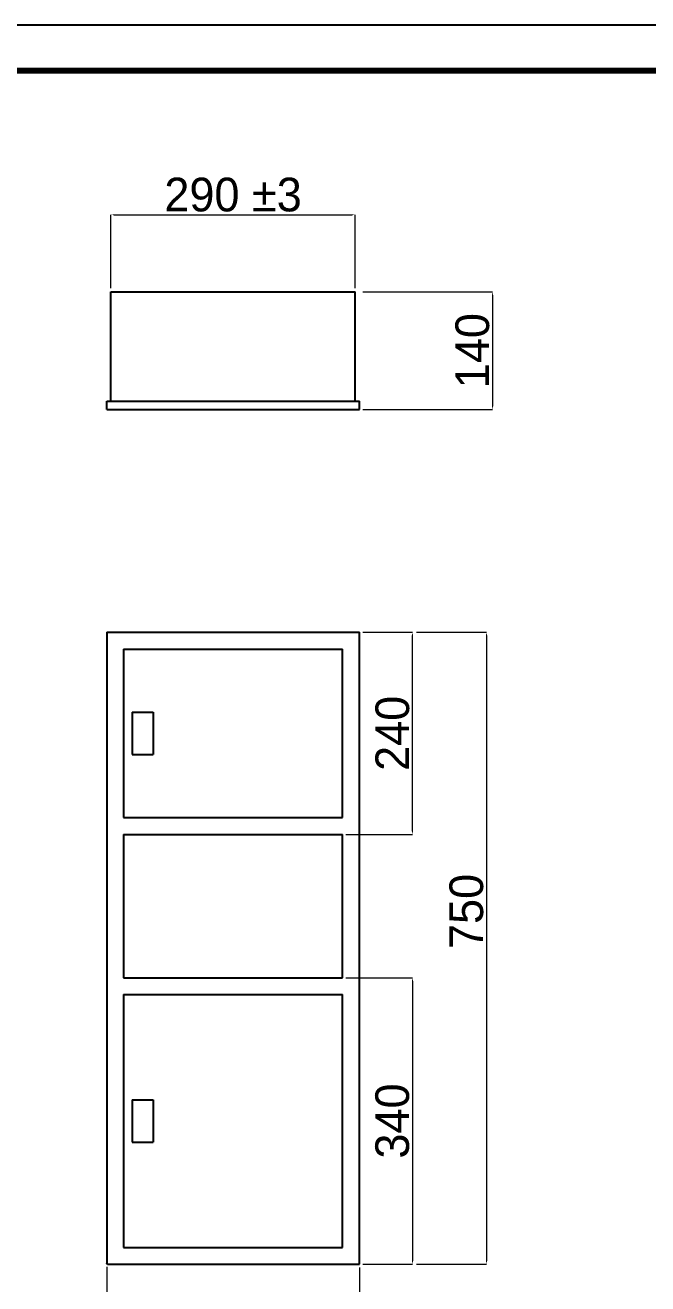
# Model space of a CAD drawing. Extents: x 16296660632 to 16296680635, y -37409619871 to -37409615679.
# Drawn here: x 16296679051 to 16296679790, y -37409617172 to -37409615679 of the extents above; entities that cross this region are included whole.
import ezdxf

# ---------------------------------------------------------------- set-up
doc = ezdxf.new("R2010")
doc.units = 0
doc.header["$LTSCALE"] = 10
doc.header["$MEASUREMENT"] = 0
doc.header["$PDMODE"] = 3
doc.header["$PDSIZE"] = -10
doc.layers.get('0').update_dxf_attribs({"linetype": 'CONTINUOUS'})
doc.layers.get('DEFPOINTS').update_dxf_attribs({"linetype": 'CONTINUOUS'})
doc.styles.add('Daelim Dimension', font='\x7f\x7f\x7f\x7f.TTF')
doc.dimstyles.new('DEFAULT', dxfattribs={"dimscale": 2, "dimtxt": 2, "dimasz": 2, "dimexe": 0, "dimexo": 2, "dimgap": 1, "dimtad": 1, "dimdec": 1, "dimzin": 9, "dimdsep": 46, "dimtxsty": 'Daelim Dimension', "dimcen": 0.5, "dimclrd": 252, "dimclre": 252, "dimclrt": 3, "dimadec": 1, "dimazin": 0, "dimtfac": 1, "dimtdec": 1, "dimtix": 1, "dimtmove": 0, "dimatfit": 3, "dimfxl": 0, "dimtolj": 1, "dimtzin": 1, "dimlwd": 9, "dimlwe": 9, "dimarcsym": 0})

# ---------------------------------------------------------------- blocks, each defined once
blk = doc.blocks.new('*D9')
at = {"color": 5, "lineweight": 9}
for p, q in [((16296679147.51013, -37409617151.877724), (16296679147.51013, -37409617266.308578)), ((16296679447.51013, -37409617152.877724), (16296679447.51013, -37409617266.308578)), ((16296679151.51013, -37409617266.308578), (16296679443.51013, -37409617266.308578))]:
    blk.add_line(p, q, dxfattribs=at)
at = {"color": 5}
for points in [[(16296679151.51013, -37409617265.641907), (16296679151.51013, -37409617266.975243), (16296679147.51013, -37409617266.308578)], [(16296679443.51013, -37409617265.641907), (16296679443.51013, -37409617266.975243), (16296679447.51013, -37409617266.308578)]]:
    blk.add_solid(points, dxfattribs=at)
at = {"layer": 'DEFPOINTS', "color": 0}
for p in [(16296679147.51013, -37409617147.877724), (16296679447.51013, -37409617148.877724), (16296679447.51013, -37409617266.308578)]:
    blk.add_point(p, dxfattribs=at)
at = {"color": 7, "insert": (16296679298.96773, -37409617242.505997), "char_height": 40, "attachment_point": 5, "style": 'Daelim Dimension'}
blk.add_mtext('\\A1;300', dxfattribs=at)
blk = doc.blocks.new('*D10')
at = {"color": 5, "lineweight": 9}
for p, q in [((16296679431.51013, -37409616808.87772), (16296679510.53246, -37409616808.87772)), ((16296679510.53246, -37409616812.87772), (16296679510.53246, -37409617144.87772)), ((16296679451.51013, -37409617148.87772), (16296679510.53246, -37409617148.87772))]:
    blk.add_line(p, q, dxfattribs=at)
at = {"color": 5}
for points in [[(16296679509.86579, -37409616812.87772), (16296679511.19913, -37409616812.87772), (16296679510.53246, -37409616808.87772)], [(16296679509.86579, -37409617144.87772), (16296679511.19913, -37409617144.87772), (16296679510.53246, -37409617148.87772)]]:
    blk.add_solid(points, dxfattribs=at)
at = {"layer": 'DEFPOINTS', "color": 0}
for p in [(16296679427.51013, -37409616808.87772), (16296679447.51013, -37409617148.87772), (16296679510.53246, -37409617148.87772)]:
    blk.add_point(p, dxfattribs=at)
at = {"color": 7, "insert": (16296679486.72989, -37409616978.87772), "char_height": 40, "attachment_point": 5, "rotation": 90, "style": 'Daelim Dimension'}
blk.add_mtext('\\A1;340', dxfattribs=at)
blk = doc.blocks.new('*D11')
at = {"color": 5, "lineweight": 9}
for p, q in [((16296679451.51013, -37409616398.87772), (16296679510.53246, -37409616398.87772)), ((16296679510.53246, -37409616634.87772), (16296679510.53246, -37409616402.87772)), ((16296679431.51013, -37409616638.87772), (16296679510.53246, -37409616638.87772))]:
    blk.add_line(p, q, dxfattribs=at)
at = {"color": 5}
for points in [[(16296679509.86579, -37409616402.87772), (16296679511.19913, -37409616402.87772), (16296679510.53246, -37409616398.87772)], [(16296679509.86579, -37409616634.87772), (16296679511.19913, -37409616634.87772), (16296679510.53246, -37409616638.87772)]]:
    blk.add_solid(points, dxfattribs=at)
at = {"layer": 'DEFPOINTS', "color": 0}
for p in [(16296679447.51013, -37409616398.87772), (16296679510.53246, -37409616398.87772), (16296679427.51013, -37409616638.87772)]:
    blk.add_point(p, dxfattribs=at)
at = {"color": 7, "insert": (16296679486.84434, -37409616518.87772), "char_height": 40, "attachment_point": 5, "rotation": 90, "style": 'Daelim Dimension'}
blk.add_mtext('\\A1;240', dxfattribs=at)
blk = doc.blocks.new('*D12')
at = {"color": 5, "lineweight": 9}
for p, q in [((16296679515.53246, -37409616398.87772), (16296679598.43773, -37409616398.87772)), ((16296679598.43773, -37409616402.87772), (16296679598.43773, -37409617144.87772)), ((16296679515.53246, -37409617148.87772), (16296679598.43773, -37409617148.87772))]:
    blk.add_line(p, q, dxfattribs=at)
at = {"color": 5}
for points in [[(16296679597.77106, -37409616402.87772), (16296679599.10439, -37409616402.87772), (16296679598.43773, -37409616398.87772)], [(16296679597.77106, -37409617144.87772), (16296679599.10439, -37409617144.87772), (16296679598.43773, -37409617148.87772)]]:
    blk.add_solid(points, dxfattribs=at)
at = {"layer": 'DEFPOINTS', "color": 0}
for p in [(16296679511.53246, -37409616398.87772), (16296679511.53246, -37409617148.87772), (16296679598.43773, -37409617148.87772)]:
    blk.add_point(p, dxfattribs=at)
at = {"color": 7, "insert": (16296679574.72099, -37409616730.23355), "char_height": 40, "attachment_point": 5, "rotation": 90, "style": 'Daelim Dimension'}
blk.add_mtext('\\A1;750', dxfattribs=at)
blk = doc.blocks.new('*D14')
at = {"color": 5, "lineweight": 9}
for p, q in [((16296679451.51014, -37409615994.75158), (16296679605.44993, -37409615994.75158)), ((16296679605.44993, -37409615998.75158), (16296679605.44993, -37409616130.75158)), ((16296679451.51014, -37409616134.75158), (16296679605.44993, -37409616134.75158))]:
    blk.add_line(p, q, dxfattribs=at)
at = {"color": 5}
for points in [[(16296679604.78327, -37409615998.75158), (16296679606.1166, -37409615998.75158), (16296679605.44993, -37409615994.75158)], [(16296679604.78327, -37409616130.75158), (16296679606.1166, -37409616130.75158), (16296679605.44993, -37409616134.75158)]]:
    blk.add_solid(points, dxfattribs=at)
at = {"layer": 'DEFPOINTS', "color": 0}
for p in [(16296679447.51014, -37409615994.75158), (16296679447.51014, -37409616134.75158), (16296679605.44993, -37409616134.75158)]:
    blk.add_point(p, dxfattribs=at)
at = {"color": 7, "insert": (16296679581.81904, -37409616064.75158), "char_height": 40, "attachment_point": 5, "rotation": 90, "style": 'Daelim Dimension'}
blk.add_mtext('\\A1;140', dxfattribs=at)
blk = doc.blocks.new('*D16')
at = {"color": 5, "lineweight": 9}
for p, q in [((16296679152.510139, -37409615990.751579), (16296679152.510139, -37409615903.559349)), ((16296679156.510139, -37409615903.559349), (16296679438.510139, -37409615903.559349)), ((16296679442.510139, -37409615990.751579), (16296679442.510139, -37409615903.559349))]:
    blk.add_line(p, q, dxfattribs=at)
at = {"color": 5}
for points in [[(16296679156.510139, -37409615902.892677), (16296679156.510139, -37409615904.226013), (16296679152.510139, -37409615903.559349)], [(16296679438.510139, -37409615902.892677), (16296679438.510139, -37409615904.226013), (16296679442.510139, -37409615903.559349)]]:
    blk.add_solid(points, dxfattribs=at)
at = {"layer": 'DEFPOINTS', "color": 0}
for p in [(16296679442.510139, -37409615903.559349), (16296679152.510139, -37409615994.751579), (16296679442.510139, -37409615994.751579)]:
    blk.add_point(p, dxfattribs=at)
at = {"color": 7, "insert": (16296679297.510139, -37409615879.756767), "char_height": 40, "attachment_point": 5, "style": 'Daelim Dimension'}
blk.add_mtext('\\A1;290 {\\H1x;%%P3}', dxfattribs=at)

msp = doc.modelspace()

# ---------------------------------------------------------------- linework, layer by layer
for p, q in [((16296679152.510139, -37409615994.751579), (16296679442.510139, -37409615994.751579)), ((16296679152.510139, -37409616124.751579), (16296679152.510139, -37409615994.751579)), ((16296679442.510139, -37409616124.751579), (16296679442.510139, -37409615994.751579)), ((16296679147.510139, -37409616124.751579), (16296679447.510139, -37409616124.751579)), ((16296679147.510139, -37409616134.751579), (16296679147.510139, -37409616124.751579)), ((16296679147.510139, -37409616134.751579), (16296679447.510139, -37409616134.751579)), ((16296679447.510139, -37409616134.751579), (16296679447.510139, -37409616124.751579)), ((16296679147.51013, -37409616398.877724), (16296679447.51013, -37409616398.877724)), ((16296679147.51013, -37409616398.877724), (16296679147.51013, -37409617147.877724)), ((16296679447.51013, -37409617148.877724), (16296679447.51013, -37409616398.877724)), ((16296679167.51013, -37409616418.877724), (16296679427.51013, -37409616418.877724)), ((16296679167.51013, -37409616418.877724), (16296679167.51013, -37409616618.877724)), ((16296679427.51013, -37409616618.877724), (16296679427.51013, -37409616418.877724)), ((16296679177.51013, -37409616493.877724), (16296679177.51013, -37409616543.877724)), ((16296679177.51013, -37409616493.877724), (16296679202.51013, -37409616493.877724)), ((16296679202.51013, -37409616493.877724), (16296679202.51013, -37409616543.877724)), ((16296679177.51013, -37409616543.877724), (16296679202.51013, -37409616543.877724)), ((16296679167.51013, -37409616618.877724), (16296679427.51013, -37409616618.877724)), ((16296679167.51013, -37409616638.877724), (16296679427.51013, -37409616638.877724)), ((16296679167.51013, -37409616638.877724), (16296679167.51013, -37409616808.877724)), ((16296679427.51013, -37409616808.877724), (16296679427.51013, -37409616638.877724)), ((16296679167.51013, -37409616808.877724), (16296679427.51013, -37409616808.877724)), ((16296679167.51013, -37409616828.877724), (16296679427.51013, -37409616828.877724)), ((16296679167.51013, -37409616828.877724), (16296679167.51013, -37409617128.877724)), ((16296679427.51013, -37409617128.877724), (16296679427.51013, -37409616828.877724)), ((16296679177.51013, -37409616953.877724), (16296679177.51013, -37409617003.877724)), ((16296679177.51013, -37409616953.877724), (16296679202.51013, -37409616953.877724)), ((16296679202.51013, -37409616953.877724), (16296679202.51013, -37409617003.877724)), ((16296679177.51013, -37409617003.877724), (16296679202.51013, -37409617003.877724)), ((16296679167.51013, -37409617128.877724), (16296679427.51013, -37409617128.877724)), ((16296679148.51013, -37409617148.877724), (16296679447.51013, -37409617148.877724))]:
    msp.add_line(p, q)
at = {"ltscale": 0.5}
msp.add_lwpolyline([(16296677466.344521, -37409618000.160339), (16296680634.891741, -37409618000.160339), (16296680634.891741, -37409615678.505981), (16296677466.344521, -37409615678.505981)], close=True, dxfattribs=at)
at = {"color": 5, "linetype": 'ByBlock', "lineweight": 200, "const_width": 7.3008}
msp.add_lwpolyline([(16296677517.295321, -37409617900.749222), (16296680583.631321, -37409617900.749222), (16296680583.631321, -37409615732.411583), (16296677517.295321, -37409615732.411583)], close=True, dxfattribs=at)
msp.add_arc((16296679148.51013, -37409617147.877724), 1, 180, 270)

# ---------------------------------------------------------------- dimensions: what is measured, and where the dimension line sits
dim = msp.add_linear_dim(base=(16296679442.510139, -37409615903.559349), p1=(16296679152.510139, -37409615994.751579), p2=(16296679442.510139, -37409615994.751579), text='<> {\\H1x;%%P3}', dimstyle='DEFAULT', override={"dimtxt": 20, "dimclrd": 5, "dimclre": 5, "dimclrt": 7})
dim.commit()
dim.dimension.update_dxf_attribs({"geometry": '*D16', "text_midpoint": (16296679297.510139, -37409615879.756767)})
for base, p1, p2, picture, middle in [((16296679605.44993, -37409616134.751579), (16296679447.510139, -37409615994.751579), (16296679447.510139, -37409616134.751579), '*D14', (16296679581.81904, -37409616064.751579)), ((16296679510.532459, -37409616398.877724), (16296679427.51013, -37409616638.877724), (16296679447.51013, -37409616398.877724), '*D11', (16296679486.844339, -37409616518.877724)), ((16296679510.532459, -37409617148.877724), (16296679427.51013, -37409616808.877724), (16296679447.51013, -37409617148.877724), '*D10', (16296679486.729891, -37409616978.877724))]:
    dim = msp.add_linear_dim(base=base, p1=p1, p2=p2, angle=90, dimstyle='DEFAULT', override={"dimtxt": 20, "dimclrd": 5, "dimclre": 5, "dimclrt": 7})
    dim.commit()
    dim.dimension.update_dxf_attribs({"geometry": picture, "text_midpoint": middle})
dim = msp.add_linear_dim(base=(16296679598.437731, -37409617148.877724), p1=(16296679511.532459, -37409616398.877724), p2=(16296679511.532459, -37409617148.877724), angle=90, dimstyle='DEFAULT', override={"dimtxt": 20, "dimclrd": 5, "dimclre": 5, "dimclrt": 7})
dim.commit()
dim.dimension.update_dxf_attribs({"geometry": '*D12', "text_midpoint": (16296679598.437731, -37409616730.233551), "dimtype": 160})
dim = msp.add_linear_dim(base=(16296679447.51013, -37409617266.308578), p1=(16296679147.51013, -37409617147.877724), p2=(16296679447.51013, -37409617148.877724), dimstyle='DEFAULT', override={"dimtxt": 20, "dimclrd": 5, "dimclre": 5, "dimclrt": 7})
dim.commit()
dim.dimension.update_dxf_attribs({"geometry": '*D9', "text_midpoint": (16296679298.96773, -37409617266.308578), "dimtype": 160})

doc.saveas('drawing.dxf')
